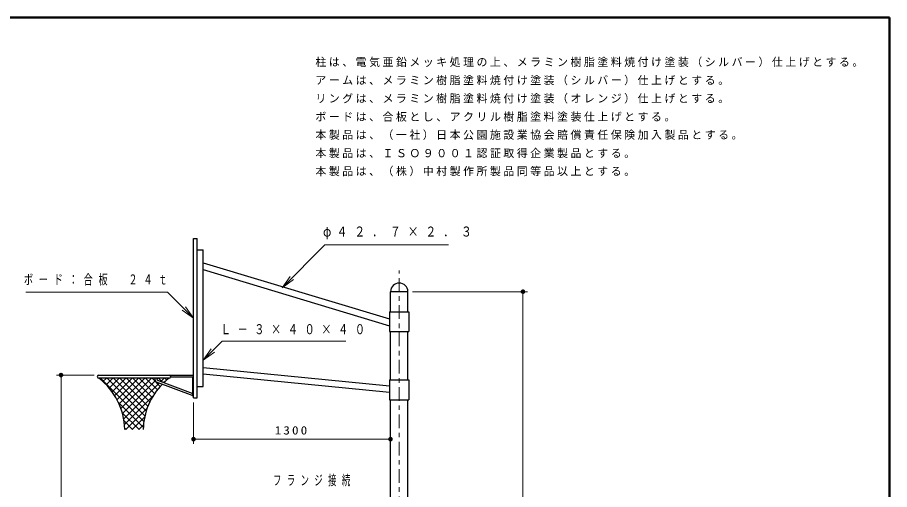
# Model space of a CAD drawing. Units: millimetres on the paper, scale 1:30. Extents: x -385 to 344, y -5 to 267.
# Drawn here: x -191.8 to 0, y 163.2 to 267 of the extents above; entities that cross this region are included whole.
import ezdxf

# ---------------------------------------------------------------- set-up
doc = ezdxf.new("R2010")
doc.units = ezdxf.units.MM
doc.linetypes.add('USER2', pattern=[6, 3, -1, 1, -1])
doc.layers.add('1_30', color=7, linetype='Continuous', lineweight=13)
doc.layers.add('NAKAMURA図枠', color=7, linetype='Continuous', lineweight=13)
doc.layers.add('CLASS1', color=7, linetype='Continuous')
doc.styles.add('ＭＳ ゴシック', font='')
doc.styles.get('ＭＳ ゴシック').set_extended_font_data('MS Gothic')

# ---------------------------------------------------------------- blocks, each defined once
blk = doc.blocks.new('filled_dot')
at = {"color": 0, "linetype": 'Continuous', "lineweight": -2, "const_width": 1.25}
blk.add_lwpolyline([(-0.625, 0, 1), (0.625, 0, 1)], format="xyb", close=True, dxfattribs=at)

msp = doc.modelspace()

# ---------------------------------------------------------------- linework, layer by layer
at = {"layer": '1_30', "lineweight": 25}
for p, q in [((-153.082, 218.4), (-152.282, 218.4)), ((-153.082, 183.4), (-153.082, 218.4)), ((-152.282, 183.4), (-152.282, 218.4)), ((-152.282, 215.9), (-150.949, 215.9)), ((-150.949, 185.9), (-150.949, 215.9)), ((-150.949, 213.088), (-109.96, 200.734)), ((-150.949, 211.601), (-109.96, 199.247)), ((-109.749, 202.331), (-109.749, 206.733)), ((-105.939, 206.733), (-109.749, 206.733)), ((-105.939, 202.331), (-105.939, 206.733)), ((-109.96, 202.331), (-109.96, 197.998)), ((-109.96, 202.331), (-105.727, 202.331)), ((-105.727, 202.331), (-105.727, 197.998)), ((-109.96, 197.998), (-105.727, 197.998)), ((-109.749, 187.331), (-109.749, 197.998)), ((-105.939, 187.331), (-105.939, 197.998)), ((-150.949, 190.047), (-109.96, 186.026)), ((-173.915, 188.4), (-153.082, 188.4)), ((-158.082, 188), (-153.249, 188)), ((-153.249, 183.733), (-153.249, 188)), ((-109.96, 184.596), (-150.949, 188.616)), ((-158.415, 187.733), (-173.915, 187.733)), ((-173.766, 187.618), (-173.651, 187.733)), ((-173.506, 187.733), (-163.998, 178.225)), ((-172.997, 186.973), (-172.237, 187.733)), ((-172.277, 186.279), (-170.823, 187.733)), ((-172.092, 187.733), (-163.777, 179.418)), ((-171.605, 185.536), (-169.408, 187.733)), ((-170.983, 184.744), (-167.994, 187.733)), ((-170.678, 187.733), (-163.476, 180.531)), ((-170.412, 183.901), (-166.58, 187.733)), ((-169.893, 183.006), (-165.166, 187.733)), ((-169.43, 182.055), (-163.752, 187.733)), ((-169.264, 187.733), (-163.104, 181.573)), ((-169.027, 181.043), (-162.337, 187.733)), ((-168.69, 179.966), (-161.474, 187.182)), ((-168.429, 178.813), (-160.562, 186.679)), ((-167.85, 187.733), (-162.669, 182.553)), ((-166.435, 187.733), (-162.177, 183.475)), ((-165.021, 187.733), (-161.63, 184.342)), ((-163.607, 187.733), (-161.033, 185.159)), ((-162.193, 187.733), (-160.385, 185.925)), ((-161.482, 187.256), (-161.482, 187.733)), ((-161.266, 186.944), (-153.249, 183.927)), ((-161.082, 187.418), (-161.082, 187.733)), ((-161.082, 187.574), (-160.923, 187.733)), ((-160.974, 187.262), (-153.249, 184.355)), ((-160.778, 187.733), (-159.905, 186.859)), ((-160.252, 186.99), (-159.509, 187.733)), ((-159.364, 187.733), (-158.943, 187.312)), ((-109.96, 187.331), (-109.96, 182.998)), ((-109.96, 187.331), (-105.727, 187.331)), ((-105.727, 187.331), (-105.727, 182.998)), ((-152.282, 185.9), (-150.949, 185.9)), ((-169.588, 182.401), (-164.123, 176.936)), ((-168.255, 177.573), (-161.906, 183.922)), ((-153.249, 183.733), (-153.082, 183.733)), ((-153.082, 183.4), (-152.282, 183.4)), ((-109.96, 182.998), (-105.727, 182.998)), ((-109.749, 157.233), (-109.749, 182.998)), ((-105.939, 157.233), (-105.939, 182.998)), ((-167.949, 176.465), (-163.267, 181.147)), ((-168.737, 180.135), (-165.067, 176.465)), ((-166.534, 176.465), (-163.832, 179.167)), ((-168.348, 178.332), (-166.481, 176.465)), ((-168.2, 176.77), (-167.895, 176.465)), ((-165.12, 176.465), (-164.083, 177.503))]:
    msp.add_line(p, q, dxfattribs=at)
at = {"layer": '1_30', "color": 211, "linetype": 'USER2'}
msp.add_line((-107.844, 86.733), (-107.844, 211.374), dxfattribs=at)
at = {"layer": '1_30'}
for p, q in [((-133.578, 207.613), (-131.81, 210.088)), ((-133.578, 207.613), (-131.457, 209.734)), ((-131.103, 209.381), (-133.578, 207.613)), ((-104.939, 206.733), (-79.628, 206.733)), ((-80.628, 206.733), (-80.628, 86.733)), ((-154.85, 203.375), (-153.082, 200.9)), ((-153.082, 200.9), (-155.557, 202.667)), ((-153.082, 200.9), (-155.203, 203.021)), ((-150.949, 191.681), (-149.181, 194.155)), ((-150.949, 191.681), (-148.827, 193.802)), ((-148.474, 193.448), (-150.949, 191.681)), ((-174.915, 188.4), (-183.216, 188.4)), ((-182.216, 86.733), (-182.216, 188.4)), ((-153.082, 182.4), (-153.082, 173.317)), ((-109.749, 174.317), (-153.082, 174.317))]:
    msp.add_line(p, q, dxfattribs=at)
for points in [[(-133.578, 207.613), (-124.194, 216.997), (-97.031, 216.997)], [(-153.082, 200.9), (-158.831, 206.649), (-189.935, 206.649)], [(-150.949, 191.681), (-146.809, 195.82), (-119.605, 195.82)]]:
    msp.add_lwpolyline(points, dxfattribs=at)
at = {"layer": '1_30', "lineweight": 25}
for centre, radius, start, end in [((-107.844, 206.733), 1.905, 0, 179.99977), ((-173.915, 188.066), 0.333, 90, 270), ((-158.415, 188.066), 0.333, 270, 90), ((-182.703, 176.18), 14.516, 1.12488, 52.74081), ((-149.627, 176.18), 14.516, 135.06955, 178.87512), ((-161.149, 187.256), 0.333, 180, 249.38098), ((-160.915, 187.418), 0.167, 180, 249.37227), ((-149.627, 176.18), 14.516, 127.25919, 133.3248)]:
    msp.add_arc(centre, radius, start, end, dxfattribs=at)
at = {"layer": 'NAKAMURA図枠', "lineweight": 50}
for p, q in [((0, 267), (-385, 267)), ((0, 0), (0, 267))]:
    msp.add_line(p, q, dxfattribs=at)

# ---------------------------------------------------------------- block references
at = {"layer": '1_30', "xscale": 0.4, "yscale": 0.4}
for p, rotation in [((-80.628, 206.733), 270), ((-182.216, 188.4), 270), ((-109.749, 174.317), 180)]:
    msp.add_blockref('filled_dot', p, dxfattribs=dict(at, rotation=rotation))
msp.add_blockref('filled_dot', (-153.082, 174.317), dxfattribs=at)

# ---------------------------------------------------------------- texts
at = {"layer": '1_30', "style": 'ＭＳ ゴシック'}
for s, insert, char_height, attachment_point in [('\\T1.63;\\W0.8;φ４２．７×２．３', (-124.593, 219.647), 2.199, 4), ('\\T1.64;\\W0.65;ボード：合板\u3000２４ｔ', (-190.366, 209.299), 2.199, 4), ('\\T1.64;\\W0.75;Ｌ－３×４０×４０', (-147.101, 198.47), 2.199, 4), ('\\T1.33;\\W1.15;1300', (-131.415, 175.317), 1.833, 8), ('\\T1.64;\\W0.6;フランジ接続', (-135.599, 165.181), 2.199, 4)]:
    msp.add_mtext(s, dxfattribs=dict(at, insert=insert, char_height=char_height, attachment_point=attachment_point))
at = {"layer": 'CLASS1', "char_height": 1.76, "attachment_point": 7, "style": 'ＭＳ ゴシック'}
for s, insert in [('\\T1.23;柱は、電気亜鉛メッキ処理の上、メラミン樹脂塗料焼付け塗装（シルバー）仕上げとする。', (-126.276, 256.079)), ('\\T1.23;アームは、メラミン樹脂塗料焼付け塗装（シルバー）仕上げとする。', (-126.276, 252.079)), ('\\T1.23;リングは、メラミン樹脂塗料焼付け塗装（オレンジ）仕上げとする。', (-126.276, 248.079)), ('\\T1.23;ボードは、合板とし、アクリル樹脂塗料塗装仕上げとする。', (-126.276, 244.079)), ('\\T1.23;本製品は、（一社）日本公園施設業協会賠償責任保険加入製品とする。', (-126.276, 240.079)), ('\\T1.23;本製品は、ＩＳＯ９００１認証取得企業製品とする。', (-126.276, 236.079)), ('\\T1.23;本製品は、（株）中村製作所製品同等品以上とする。', (-126.276, 232.079))]:
    msp.add_mtext(s, dxfattribs=dict(at, insert=insert))

doc.saveas('drawing.dxf')
